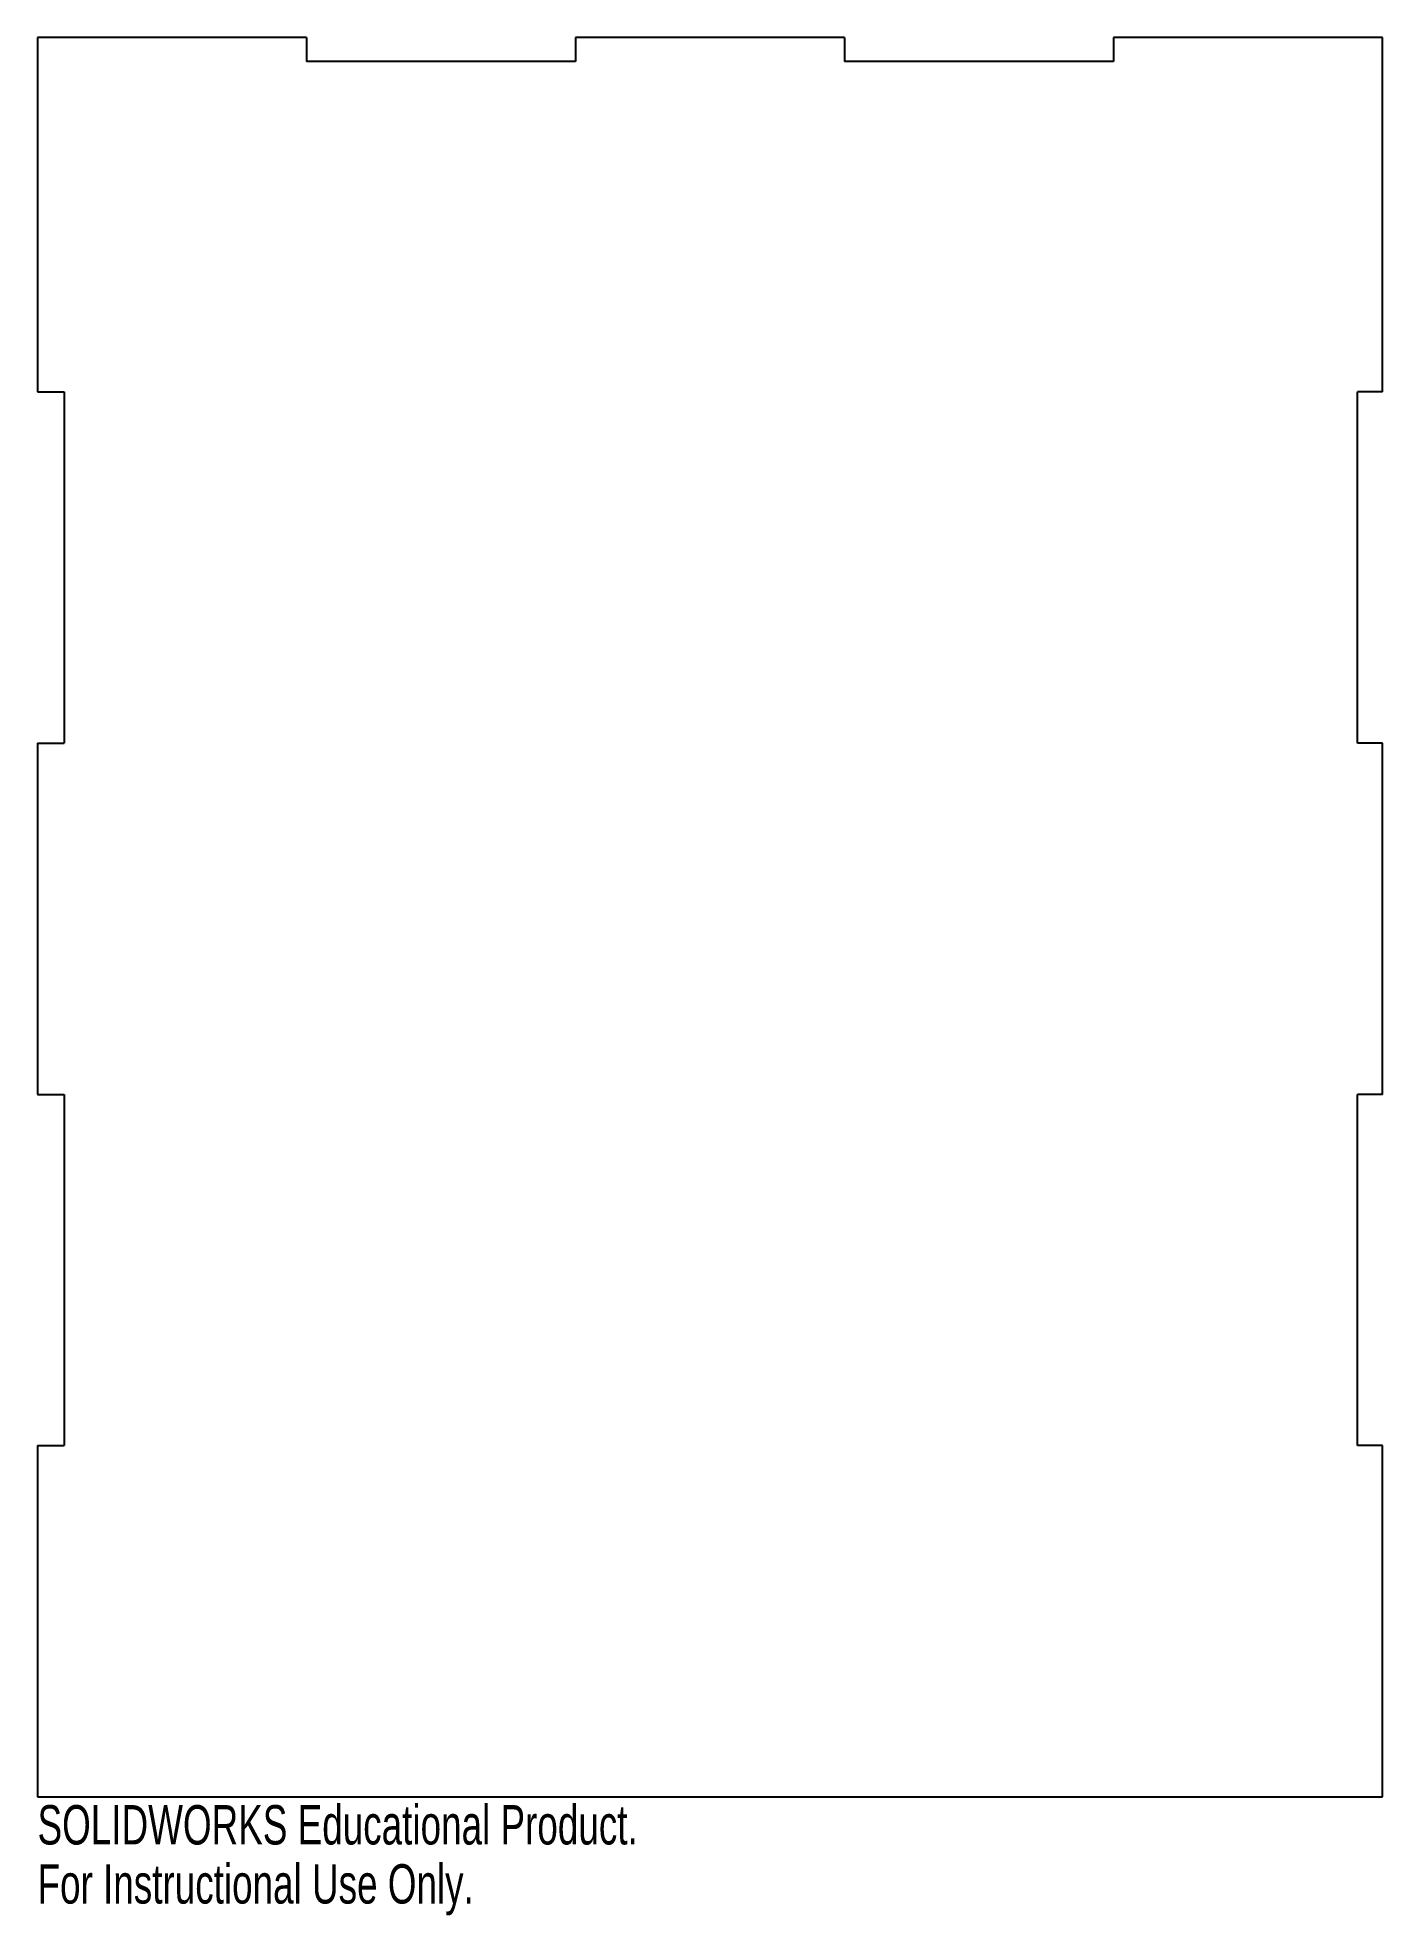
# Model space of a CAD drawing. Header units: millimetres. Extents: x -83 to 83, y -84 to 146.
import ezdxf

# ---------------------------------------------------------------- set-up
doc = ezdxf.new("R2010")
doc.units = ezdxf.units.MM
doc.styles.add('SLDTEXTSTYLE0', font='TXT', dxfattribs={"width": 0.7})

msp = doc.modelspace()

# ---------------------------------------------------------------- linework, layer by layer
at = {"color": 7, "linetype": 'Continuous', "lineweight": 25}
for p, q in [((-82.55, 146.431), (-82.55, 102.9462)), ((-49.53, 146.431), (-82.55, 146.431)), ((-49.53, 146.431), (-49.53, 143.51)), ((-16.51, 146.431), (-16.51, 143.51)), ((16.51, 146.431), (-16.51, 146.431)), ((16.51, 146.431), (16.51, 143.51)), ((49.53, 146.431), (49.53, 143.51)), ((82.55, 146.431), (49.53, 146.431)), ((82.55, 102.9462), (82.55, 146.431)), ((-16.51, 143.51), (-49.53, 143.51)), ((49.53, 143.51), (16.51, 143.51)), ((-82.55, 102.9462), (-79.2988, 102.9462)), ((-79.2988, 102.9462), (-79.2988, 59.8424)), ((82.55, 102.9462), (79.502, 102.9462)), ((79.502, 59.8424), (79.502, 102.9462)), ((-82.55, 59.8424), (-82.55, 16.7386)), ((-82.55, 59.8424), (-79.2988, 59.8424)), ((82.55, 59.8424), (79.502, 59.8424)), ((82.55, 16.7386), (82.55, 59.8424)), ((-82.55, 16.7386), (-79.2988, 16.7386)), ((-79.2988, 16.7386), (-79.2988, -26.3652)), ((82.55, 16.7386), (79.502, 16.7386)), ((79.502, -26.3652), (79.502, 16.7386)), ((-82.55, -26.3652), (-82.55, -69.469)), ((-82.55, -26.3652), (-79.2988, -26.3652)), ((82.55, -26.3652), (79.502, -26.3652)), ((82.55, -69.469), (82.55, -26.3652)), ((-82.55, -69.469), (82.55, -69.469))]:
    msp.add_line(p, q, dxfattribs=at)

# ---------------------------------------------------------------- texts
at = {"color": 7, "linetype": 'Continuous', "char_height": 4.83362, "attachment_point": 1, "style": 'SLDTEXTSTYLE0'}
for s, insert in [('SOLIDWORKS Educational Product.', (-82.55, -70.4886)), ('For Instructional Use Only.', (-82.55, -77.739))]:
    msp.add_mtext(s, dxfattribs=dict(at, insert=insert))

doc.saveas('drawing.dxf')
